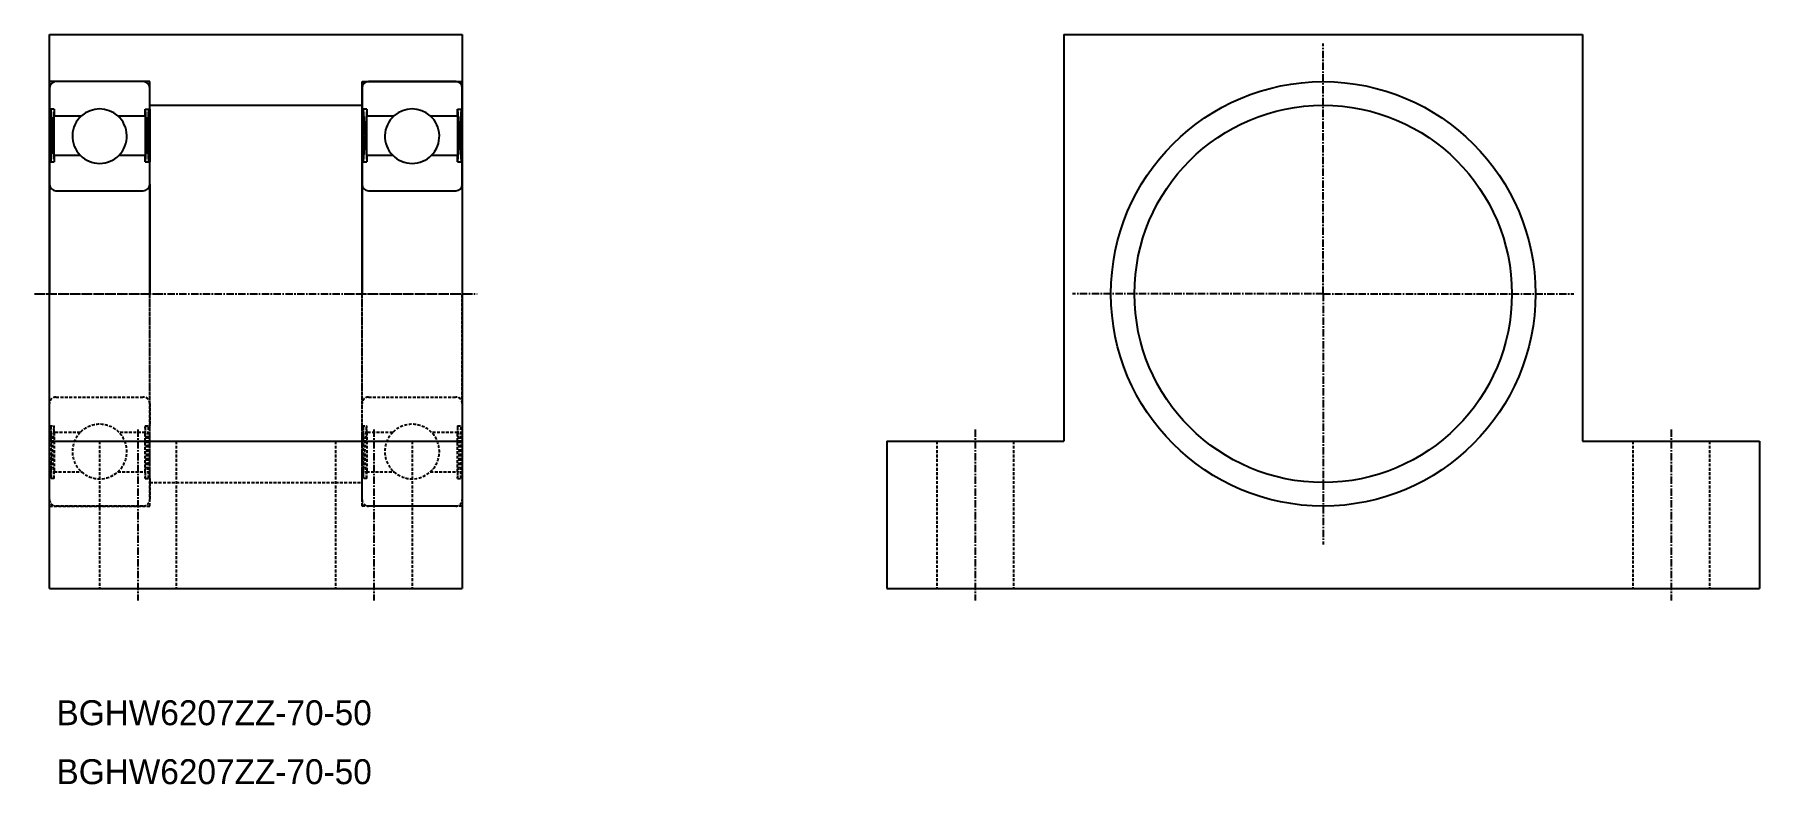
# Model space of a CAD drawing. Extents: x -161 to 132, y -93 to 34.
import ezdxf

# ---------------------------------------------------------------- set-up
doc = ezdxf.new("R2010")
doc.units = 0
doc.linetypes.add('CENTER', pattern=[2, 1.25, -0.25, 0.25, -0.25])
doc.linetypes.add('DASHED', pattern=[0.75, 0.5, -0.25])
doc.layers.get('0').update_dxf_attribs({"linetype": 'CONTINUOUS'})
doc.layers.add('CENTER', color=1, linetype='CENTER')

msp = doc.modelspace()

# ---------------------------------------------------------------- linework, layer by layer
at = {"color": 7, "linetype": 'CONTINUOUS'}
for p, q in [((-158.09, 34.16), (-88.09, 34.16)), ((-158.09, -59.84), (-158.09, 34.16)), ((-88.09, 34.16), (-88.09, -59.84)), ((13.92, 34.16), (101.92, 34.16)), ((13.92, 34.16), (13.92, -34.84)), ((101.92, 34.16), (101.92, -34.84)), ((-141.09, 26.16), (-158.09, 26.16)), ((-158.09, 25.06), (-158.09, 21.49)), ((-142.19, 26.16), (-156.99, 26.16)), ((-141.09, -9.84), (-141.09, 26.16)), ((-141.09, 21.49), (-141.09, 25.06)), ((-105.09, 26.16), (-88.09, 26.16)), ((-105.09, -9.84), (-105.09, 26.16)), ((-105.09, 25.06), (-105.09, 21.49)), ((-89.19, 26.16), (-103.99, 26.16)), ((-88.09, 21.49), (-88.09, 25.06)), ((-157.3, 21.49), (-158.09, 21.49)), ((-158.09, 21.49), (-158.09, 12.56)), ((-157.89, 12.56), (-157.89, 21.49)), ((-157.89, 21.49), (-157.3, 12.56)), ((-157.3, 21.49), (-157.89, 12.56)), ((-157.3, 21.49), (-157.3, 20.36)), ((-141.87, 20.36), (-141.87, 21.49)), ((-141.87, 21.49), (-141.09, 21.49)), ((-141.87, 21.49), (-141.28, 12.56)), ((-141.28, 21.49), (-141.87, 12.56)), ((-141.28, 21.49), (-141.28, 12.56)), ((-141.09, 22.16), (-105.09, 22.16)), ((-141.09, 21.49), (-141.09, 12.56)), ((-105.09, 21.49), (-105.09, 12.56)), ((-104.3, 21.49), (-105.09, 21.49)), ((-104.3, 21.49), (-104.89, 12.56)), ((-104.89, 21.49), (-104.3, 12.56)), ((-104.89, 12.56), (-104.89, 21.49)), ((-104.3, 21.49), (-104.3, 20.36)), ((-88.28, 21.49), (-88.87, 12.56)), ((-88.87, 21.49), (-88.28, 12.56)), ((-88.87, 21.49), (-88.09, 21.49)), ((-88.87, 20.36), (-88.87, 21.49)), ((-88.28, 21.49), (-88.28, 12.56)), ((-88.09, 21.49), (-88.09, 12.56)), ((-157.3, 20.36), (-152.67, 20.36)), ((-157.3, 13.66), (-157.3, 20.36)), ((-146.51, 20.36), (-141.87, 20.36)), ((-141.87, 20.36), (-141.87, 13.66)), ((-104.3, 13.66), (-104.3, 20.36)), ((-104.3, 20.36), (-99.67, 20.36)), ((-93.51, 20.36), (-88.87, 20.36)), ((-88.87, 20.36), (-88.87, 13.66)), ((-158.09, 12.56), (-158.09, 8.76)), ((-158.09, 12.56), (-157.3, 12.56)), ((-152.88, 13.66), (-157.3, 13.66)), ((-157.3, 13.66), (-157.3, 12.56)), ((-141.87, 13.66), (-146.3, 13.66)), ((-141.87, 12.56), (-141.87, 13.66)), ((-141.87, 12.56), (-141.09, 12.56)), ((-141.09, 8.76), (-141.09, 12.56)), ((-105.09, 12.56), (-104.3, 12.56)), ((-105.09, 12.56), (-105.09, 8.76)), ((-104.3, 13.66), (-104.3, 12.56)), ((-99.88, 13.66), (-104.3, 13.66)), ((-88.87, 13.66), (-93.3, 13.66)), ((-88.87, 12.56), (-88.87, 13.66)), ((-88.87, 12.56), (-88.09, 12.56)), ((-88.09, 8.76), (-88.09, 12.56)), ((-158.09, 8.76), (-158.09, -9.84)), ((-156.99, 7.66), (-142.19, 7.66)), ((-141.09, 8.76), (-141.09, -9.84)), ((-105.09, 8.76), (-105.09, -9.84)), ((-103.99, 7.66), (-89.19, 7.66)), ((-88.09, 8.76), (-88.09, -9.84)), ((-158.09, -34.84), (-88.09, -34.84)), ((-16.08, -34.84), (-16.08, -59.84)), ((-16.08, -34.84), (13.92, -34.84)), ((101.92, -34.84), (131.92, -34.84)), ((131.92, -34.84), (131.92, -59.84)), ((-158.09, -59.84), (-88.09, -59.84)), ((-16.08, -59.84), (131.92, -59.84))]:
    msp.add_line(p, q, dxfattribs=at)
at = {"color": 3, "linetype": 'DASHED'}
for p, q in [((-158.09, -28.44), (-158.09, -9.84)), ((-141.09, -45.84), (-141.09, -9.84)), ((-141.09, -28.44), (-141.09, -9.84)), ((-105.09, -45.84), (-105.09, -9.84)), ((-105.09, -28.44), (-105.09, -9.84)), ((-88.09, -28.44), (-88.09, -9.84)), ((-158.09, -32.24), (-158.09, -28.44)), ((-156.99, -27.34), (-142.19, -27.34)), ((-141.09, -28.44), (-141.09, -32.24)), ((-105.09, -32.24), (-105.09, -28.44)), ((-103.99, -27.34), (-89.19, -27.34)), ((-88.09, -28.44), (-88.09, -32.24)), ((-158.09, -41.16), (-158.09, -32.24)), ((-158.09, -32.24), (-157.3, -32.24)), ((-157.89, -32.24), (-157.89, -41.16)), ((-157.89, -41.16), (-157.3, -32.24)), ((-157.3, -41.16), (-157.89, -32.24)), ((-157.3, -33.34), (-157.3, -32.24)), ((-152.88, -33.34), (-157.3, -33.34)), ((-157.3, -33.34), (-157.3, -40.04)), ((-149.59, -34.84), (-149.59, -59.84)), ((-141.87, -33.34), (-146.3, -33.34)), ((-141.87, -32.24), (-141.87, -33.34)), ((-141.87, -32.24), (-141.09, -32.24)), ((-141.87, -41.16), (-141.28, -32.24)), ((-141.28, -41.16), (-141.87, -32.24)), ((-141.87, -40.04), (-141.87, -33.34)), ((-141.28, -41.16), (-141.28, -32.24)), ((-141.09, -41.16), (-141.09, -32.24)), ((-136.59, -34.84), (-136.59, -59.84)), ((-109.59, -34.84), (-109.59, -59.84)), ((-105.09, -32.24), (-104.3, -32.24)), ((-105.09, -41.16), (-105.09, -32.24)), ((-104.3, -41.16), (-104.89, -32.24)), ((-104.89, -41.16), (-104.3, -32.24)), ((-104.89, -32.24), (-104.89, -41.16)), ((-104.3, -33.34), (-104.3, -32.24)), ((-104.3, -33.34), (-104.3, -40.04)), ((-99.88, -33.34), (-104.3, -33.34)), ((-96.59, -34.84), (-96.59, -59.84)), ((-88.87, -33.34), (-93.3, -33.34)), ((-88.28, -41.16), (-88.87, -32.24)), ((-88.87, -41.16), (-88.28, -32.24)), ((-88.87, -32.24), (-88.09, -32.24)), ((-88.87, -32.24), (-88.87, -33.34)), ((-88.87, -40.04), (-88.87, -33.34)), ((-88.28, -41.16), (-88.28, -32.24)), ((-88.09, -41.16), (-88.09, -32.24)), ((-7.58, -34.84), (-7.58, -59.84)), ((5.42, -34.84), (5.42, -59.84)), ((110.42, -34.84), (110.42, -59.84)), ((123.42, -34.84), (123.42, -59.84)), ((-157.3, -40.04), (-152.67, -40.04)), ((-157.3, -41.16), (-157.3, -40.04)), ((-146.51, -40.04), (-141.87, -40.04)), ((-141.87, -40.04), (-141.87, -41.16)), ((-104.3, -41.16), (-104.3, -40.04)), ((-104.3, -40.04), (-99.67, -40.04)), ((-93.51, -40.04), (-88.87, -40.04)), ((-88.87, -40.04), (-88.87, -41.16)), ((-158.09, -44.74), (-158.09, -41.16)), ((-157.3, -41.16), (-158.09, -41.16)), ((-141.87, -41.16), (-141.09, -41.16)), ((-141.09, -41.16), (-141.09, -44.74)), ((-141.09, -41.84), (-105.09, -41.84)), ((-104.3, -41.16), (-105.09, -41.16)), ((-105.09, -44.74), (-105.09, -41.16)), ((-88.87, -41.16), (-88.09, -41.16)), ((-88.09, -41.16), (-88.09, -44.74)), ((-158.09, -45.84), (-141.09, -45.84)), ((-142.19, -45.84), (-156.99, -45.84)), ((-88.09, -45.84), (-105.09, -45.84)), ((-89.19, -45.84), (-103.99, -45.84))]:
    msp.add_line(p, q, dxfattribs=at)
at = {"color": 7, "linetype": 'CONTINUOUS'}
for radius in [36, 32]:
    msp.add_circle((57.92, -9.84), radius, dxfattribs=at)
for centre, radius, start, end in [((-156.99, 25.06), 1.1, 90, 180), ((-142.19, 25.06), 1.1, 0, 90), ((-103.99, 25.06), 1.1, 90, 180), ((-89.19, 25.06), 1.1, 0, 90), ((-149.59, 16.91), 4.62, 48.2404, 131.7596), ((-96.59, 16.91), 4.62, 48.2404, 131.7596), ((-149.59, 16.91), 4.62, 131.7596, 224.6442), ((-149.59, 16.91), 4.62, 315.3558, 48.2404), ((-96.59, 16.91), 4.62, 131.7596, 224.6442), ((-96.59, 16.91), 4.62, 315.3558, 48.2404), ((-149.59, 16.91), 4.62, 224.6442, 315.3558), ((-96.59, 16.91), 4.62, 224.6442, 315.3558), ((-156.99, 8.76), 1.1, 180, 270), ((-142.19, 8.76), 1.1, 270, 0), ((-103.99, 8.76), 1.1, 180, 270), ((-89.19, 8.76), 1.1, 270, 0)]:
    msp.add_arc(centre, radius, start, end, dxfattribs=at)
at = {"color": 3, "linetype": 'DASHED'}
for centre, radius, start, end in [((-156.99, -28.44), 1.1, 90, 180), ((-142.19, -28.44), 1.1, 0, 90), ((-103.99, -28.44), 1.1, 90, 180), ((-89.19, -28.44), 1.1, 0, 90), ((-149.59, -36.59), 4.63, 44.6442, 135.3558), ((-96.59, -36.59), 4.63, 44.6442, 135.3558), ((-149.59, -36.59), 4.63, 135.3558, 228.2404), ((-149.59, -36.59), 4.62, 311.7596, 44.6442), ((-96.59, -36.59), 4.63, 135.3558, 228.2404), ((-96.59, -36.59), 4.62, 311.7596, 44.6442), ((-149.59, -36.59), 4.62, 228.2404, 311.7596), ((-96.59, -36.59), 4.62, 228.2404, 311.7596), ((-156.99, -44.74), 1.1, 180, 270), ((-142.19, -44.74), 1.1, 270, 0), ((-103.99, -44.74), 1.1, 180, 270), ((-89.19, -44.74), 1.1, 270, 0)]:
    msp.add_arc(centre, radius, start, end, dxfattribs=at)
at = {"layer": 'CENTER', "color": 1, "linetype": 'CENTER'}
for p, q in [((57.92, -9.84), (57.92, 32.66)), ((-160.64, -9.84), (-138.54, -9.84)), ((-160.09, -9.84), (-86.09, -9.84)), ((-107.64, -9.84), (-85.54, -9.84)), ((57.92, -9.84), (15.42, -9.84)), ((57.92, -9.84), (57.92, -52.34)), ((57.92, -9.84), (100.42, -9.84)), ((-143.09, -32.84), (-143.09, -61.84)), ((-103.09, -32.84), (-103.09, -61.84)), ((-1.08, -32.84), (-1.08, -61.84)), ((116.92, -32.84), (116.92, -61.84))]:
    msp.add_line(p, q, dxfattribs=at)

# ---------------------------------------------------------------- texts
at = {"color": 7, "linetype": 'CONTINUOUS'}
for p in [(-156.91, -83.01), (-156.91, -93.01)]:
    msp.add_text('BGHW6207ZZ-70-50', height=4.2333, dxfattribs=at).set_placement(p)

doc.saveas('drawing.dxf')
